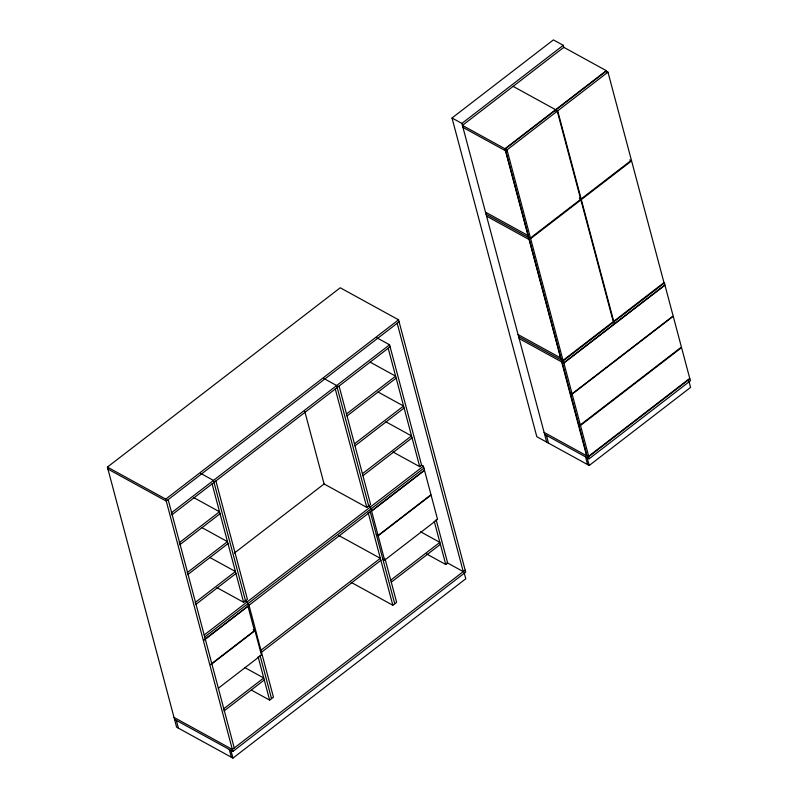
<?xml version="1.0" encoding="UTF-8"?>
<svg xmlns="http://www.w3.org/2000/svg" width="798" height="798" viewBox="0 0 798 798"><rect width="100%" height="100%" fill="white"/><g stroke="black" fill="none" stroke-linecap="round" stroke-linejoin="round"><path stroke-width="1.2" d="M688.824 380.756L690.589 387.399L589.203 465.483L536.815 436.706L452.007 117.984L553.393 39.9L563.278 45.326L563.917 47.73M452.007 117.984L461.892 123.411L563.278 45.326M606.31 70.663L563.807 47.321L462.421 125.406L504.925 148.747L606.31 70.663L606.839 72.658M505.224 148.917L555.498 110.204L557.273 111.181L580.715 199.271L530.451 237.984L528.665 237.006L505.224 148.917L507.009 149.894L530.451 237.984M507.009 149.894L557.273 111.181M607.966 72.139L606.191 71.162L555.917 109.875L557.702 110.852L607.966 72.139L631.408 160.228L581.144 198.941L579.358 197.964M464.017 572.156L465.783 578.789L232.956 758.1L176.607 727.158L107.411 467.079L340.237 287.779L398.561 319.808L465.693 572.136L232.866 751.437L174.553 719.407M107.411 467.079L165.735 499.119L398.561 319.808M399.09 321.803L166.263 501.104L107.939 469.074M171.341 512.865L389.574 344.786L421.613 465.194L419.708 466.66L393.015 452.007M171.869 514.85L390.102 346.781M530.62 238.652L580.894 199.939L613.283 321.674L563.019 360.387L561.233 359.409L528.845 237.674L530.62 238.652L563.019 360.387M581.313 199.61L631.587 160.897L663.976 282.632L613.712 321.345L581.313 199.61L579.538 198.632M179.251 542.77L219.52 511.757L193.894 497.683M346.512 413.953L395.618 376.137L370.003 362.063M179.779 544.765L220.049 513.752M347.04 415.948L396.147 378.132M187.201 572.655L227.47 541.643L201.844 527.568M354.462 443.838L403.569 406.022L377.953 391.948M187.73 574.64L227.999 543.628M355 445.823L404.097 408.007M234.343 553.074L324.028 484.017M195.151 602.53L235.42 571.518L209.794 557.443M362.412 473.713L411.519 435.898L385.903 421.823M195.68 604.525L235.949 573.513M362.95 475.708L412.047 437.893M216.916 587.627L243.609 602.29L247.42 599.348L215.909 480.935M304.676 411L324.088 483.957L366.791 507.418L370.601 504.486L339.09 386.062M204.178 634.999L423.389 466.172L424.456 470.162L204.258 639.737M204.707 636.994L423.918 468.167M518.61 336.556L563.089 360.985L664.475 282.911L665.003 284.896L563.617 362.98L519.139 338.551M204.238 640.016L247.988 606.33L254.462 630.679L210.722 664.365M563.887 363.04L664.953 285.205L673.143 315.968L572.076 393.803L570.301 392.825L562.111 362.063L563.887 363.04L572.076 393.803M378.072 535.478L430.99 494.73L424.506 470.381L371.599 511.129L378.072 535.478L376.297 534.5M210.881 664.644L254.971 630.679L261.455 655.028L218.333 688.235M376.387 534.83L378.162 535.807L431.08 495.059L437.553 519.408L384.636 560.156L382.86 559.179M572.166 394.142L673.233 316.297L681.422 347.07L580.346 424.905L578.57 423.928L570.38 393.165L572.166 394.142L580.346 424.905M260.956 650.26L380.337 558.321L338.701 535.458M261.495 652.255L380.865 560.316M580.495 425.454L681.562 347.619L689.751 378.382L588.685 456.227L586.909 455.249L578.72 424.476L580.495 425.454L588.685 456.227M223.48 708.993L263.749 677.981L244.527 667.427M390.741 580.176L439.848 542.361L420.636 531.807M224.009 710.988L264.278 679.976M391.269 582.171L440.376 544.356M251.49 690.15L269.634 700.115L273.445 697.183L248.796 604.535M351.19 582.38L392.825 605.243L396.636 602.31L385.105 558.999M426.521 553.942L445.743 564.495L447.648 563.029L436.117 519.717M544.106 432.396L588.585 456.825L689.971 378.751L690.509 380.736L589.124 458.82L544.635 434.391M465.164 570.141L232.338 749.452L174.014 717.412M513.114 86.364L555.617 109.705L556.146 111.7M629.802 159.919L631.587 160.897M462.95 127.391L505.453 150.742M485.513 212.168L528.017 235.51M486.042 214.153L528.545 237.505M486.571 216.148L529.074 239.5M518.082 334.561L560.585 357.913M376.766 337.754L389.574 344.786M323.848 378.501L336.656 385.544L368.696 505.952M421.224 464.985L423.389 466.172M368.307 505.733L370.471 506.93L371.539 510.91M447.06 562.71L463.259 571.607L397.185 323.27M200.657 473.374L213.475 480.416L245.515 600.814M245.116 600.605L247.29 601.792L248.348 605.782M253.195 629.702L254.971 630.679M557.702 110.852L581.144 198.941M613.782 321.953L614.31 323.938M563.089 360.985L563.617 362.98M588.585 456.825L589.124 458.82M504.925 148.747L561.114 359.908M561.642 361.893L586.61 455.738M587.138 457.733L589.203 465.483M585.562 456.865L587.617 464.616M546.421 435.369L548.475 443.109M461.892 123.411L546.7 442.132M388.197 348.247L419.708 466.66M434.212 521.184L445.743 564.495M378.162 535.807L384.636 560.156M370.073 511.139L394.731 603.777M335.28 389.005L366.791 507.418M368.177 512.605L392.825 605.243M260.018 655.338L271.539 698.649M212.098 483.867L243.609 602.29M258.113 656.804L269.634 700.115M168.169 499.638L234.243 747.975M165.735 499.119L232.866 751.437M230.891 750.349L232.956 758.1M229.315 749.482L231.37 757.232M176.328 720.385L178.393 728.135"/></g></svg>
